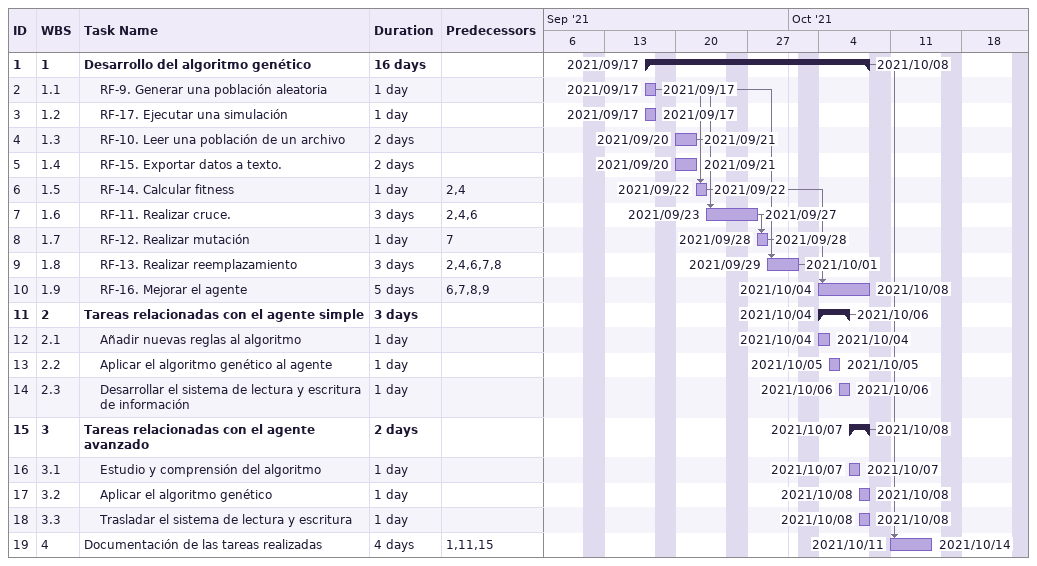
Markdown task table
| ID | WBS | Task | Duration | Start | Finish | Predecessors |
|---|---|---|---|---|---|---|
| 1 | 1 | **Desarrollo del algoritmo genético** | 16d | 2021-09-17 | 2021-10-08 |  |
| 2 | 1.1 | RF-9. Generar una población aleatoria | 1d | 2021-09-17 | 2021-09-17 |  |
| 3 | 1.2 | RF-17. Ejecutar una simulación | 1d | 2021-09-17 | 2021-09-17 |  |
| 4 | 1.3 | RF-10. Leer una población de un archivo | 2d | 2021-09-20 | 2021-09-21 |  |
| 5 | 1.4 | RF-15. Exportar datos a texto. | 2d | 2021-09-20 | 2021-09-21 |  |
| 6 | 1.5 | RF-14. Calcular fitness | 1d | 2021-09-22 | 2021-09-22 | 2, 4 |
| 7 | 1.6 | RF-11. Realizar cruce. | 3d | 2021-09-23 | 2021-09-27 | 2, 4, 6 |
| 8 | 1.7 | RF-12. Realizar mutación | 1d | 2021-09-28 | 2021-09-28 | 7 |
| 9 | 1.8 | RF-13. Realizar reemplazamiento | 3d | 2021-09-29 | 2021-10-01 | 2, 4, 6, 7, 8 |
| 10 | 1.9 | RF-16. Mejorar el agente | 5d | 2021-10-04 | 2021-10-08 | 6, 7, 8, 9 |
| 11 | 2 | **Tareas relacionadas con el agente simple** | 3d | 2021-10-04 | 2021-10-06 |  |
| 12 | 2.1 | Añadir nuevas reglas al algoritmo | 1d | 2021-10-04 | 2021-10-04 |  |
| 13 | 2.2 | Aplicar el algoritmo genético al agente | 1d | 2021-10-05 | 2021-10-05 |  |
| 14 | 2.3 | Desarrollar el sistema de lectura y escritura de información | 1d | 2021-10-06 | 2021-10-06 |  |
| 15 | 3 | **Tareas relacionadas con el agente avanzado** | 2d | 2021-10-07 | 2021-10-08 |  |
| 16 | 3.1 | Estudio y comprensión del algoritmo | 1d | 2021-10-07 | 2021-10-07 |  |
| 17 | 3.2 | Aplicar el algoritmo genético | 1d | 2021-10-08 | 2021-10-08 |  |
| 18 | 3.3 | Trasladar el sistema de lectura y escritura | 1d | 2021-10-08 | 2021-10-08 |  |
| 19 | 4 | Documentación de las tareas realizadas | 4d | 2021-10-11 | 2021-10-14 | 1, 11, 15 |
